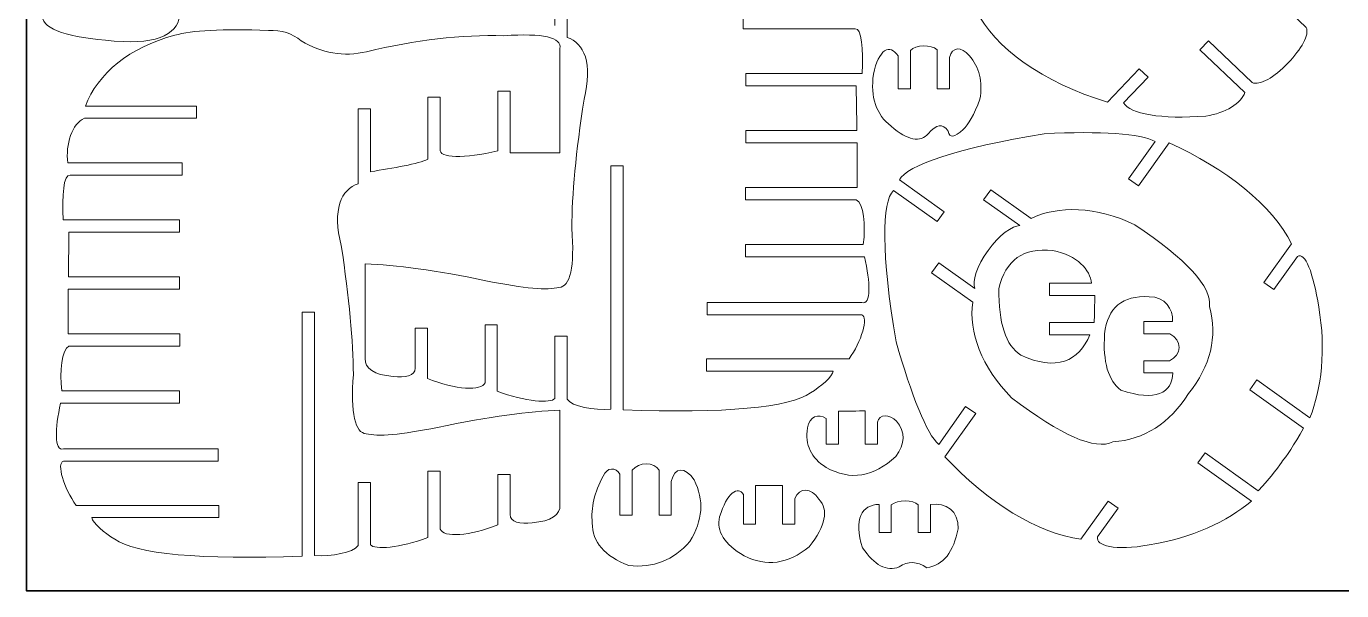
# Model space of a CAD drawing. Header units: inches. Extents: x -30.6 to 6.4, y -21.9 to 8.7.
# Drawn here: x -11.61 to 0.3, y -21.82 to -16.72 of the extents above; entities that cross this region are included whole.
import ezdxf

# ---------------------------------------------------------------- set-up
doc = ezdxf.new("R2010")
doc.units = ezdxf.units.IN
doc.header["$MEASUREMENT"] = 0
doc.layers.add('Layer 1', color=1, linetype='Continuous')
doc.layers.add('Layer 2', color=5, linetype='Continuous')

msp = doc.modelspace()

# ---------------------------------------------------------------- linework, layer by layer
at = {"layer": 'Layer 1', "lineweight": 9}
for points, knots in [([(-11.41, -15.573), (-11.432, -15.538), (-11.447, -15.68), (-11.457, -15.906), (-11.457, -15.906), (-11.457, -16.265), (-11.457, -16.514), (-11.457, -16.651), (-11.457, -16.651), (-11.418, -16.762), (-11.176, -16.83), (-10.731, -16.856)], [0, 0, 0, 0, 0.333333, 0.333333, 0.333333, 0.333333, 0.666667, 0.666667, 0.666667, 0.666667, 1, 1, 1, 1]), ([(-6.823, -16.709), (-6.823, -16.709), (-6.823, -16.139), (-6.823, -16.139), (-6.823, -16.139), (-6.823, -16.139), (-6.712, -16.139), (-6.712, -16.139), (-6.712, -16.139), (-6.712, -16.139), (-6.712, -16.818), (-6.712, -16.818)], [0, 0, 0, 0, 0.333333, 0.333333, 0.333333, 0.333333, 0.666667, 0.666667, 0.666667, 0.666667, 1, 1, 1, 1]), ([(-0.022, -16.727), (-0.022, -16.727), (-0.424, -16.343), (-0.424, -16.343), (-0.424, -16.343), (-0.424, -16.343), (-0.348, -16.263), (-0.348, -16.263), (-0.348, -16.263), (-0.348, -16.263), (0.055, -16.647), (0.055, -16.647)], [0, 0, 0, 0, 0.333333, 0.333333, 0.333333, 0.333333, 0.666667, 0.666667, 0.666667, 0.666667, 1, 1, 1, 1]), ([(-4.104, -16.74), (-4.104, -16.74), (-5.119, -16.74), (-5.119, -16.74), (-5.119, -16.74), (-5.119, -16.74), (-5.119, -16.629), (-5.119, -16.629), (-5.119, -16.629), (-5.119, -16.629), (-4.083, -16.629), (-4.083, -16.629)], [0, 0, 0, 0, 0.333333, 0.333333, 0.333333, 0.333333, 0.666667, 0.666667, 0.666667, 0.666667, 1, 1, 1, 1]), ([(-11.071, -17.439), (-10.962, -17.148), (-10.672, -16.903), (-10.261, -16.799), (-10.261, -16.799), (-10.112, -16.754), (-9.83, -16.739), (-9.415, -16.754), (-9.415, -16.754), (-9.297, -16.75), (-9.197, -16.782), (-9.117, -16.849)], [0, 0, 0, 0, 0.333333, 0.333333, 0.333333, 0.333333, 0.666667, 0.666667, 0.666667, 0.666667, 1, 1, 1, 1]), ([(-9.117, -16.849), (-8.932, -16.962), (-8.735, -16.995), (-8.526, -16.948), (-8.526, -16.948), (-8.083, -16.841), (-7.669, -16.793), (-7.283, -16.803)], [0, 0, 0, 0, 0.5, 0.5, 0.5, 0.5, 1, 1, 1, 1]), ([(-6.712, -16.818), (-6.558, -16.868), (-6.475, -17.054), (-6.558, -17.377), (-6.558, -17.377), (-6.631, -17.856), (-6.668, -18.245), (-6.668, -18.543), (-6.668, -18.543), (-6.643, -18.896), (-6.682, -19.075), (-6.785, -19.08), (-6.785, -19.08), (-6.885, -19.108), (-7.1, -19.089), (-7.431, -19.023), (-7.431, -19.023), (-7.899, -18.925), (-8.266, -18.873), (-8.538, -18.868)], [0, 0, 0, 0, 0.2, 0.2, 0.2, 0.2, 0.4, 0.4, 0.4, 0.4, 0.6, 0.6, 0.6, 0.6, 0.8, 0.8, 0.8, 0.8, 1, 1, 1, 1]), ([(-3.25, -17), (-3.23, -16.902), (-3.14, -16.897), (-3.071, -16.983), (-3.071, -16.983), (-2.98, -17.086), (-2.948, -17.218), (-2.975, -17.378), (-2.975, -17.378), (-3.028, -17.519), (-3.079, -17.609), (-3.127, -17.65), (-3.127, -17.65), (-3.205, -17.726), (-3.25, -17.731), (-3.262, -17.665), (-3.262, -17.665), (-3.31, -17.595), (-3.37, -17.603), (-3.442, -17.689), (-3.442, -17.689), (-3.514, -17.773), (-3.627, -17.751), (-3.779, -17.622), (-3.779, -17.622), (-3.914, -17.515), (-3.968, -17.358), (-3.938, -17.152), (-3.938, -17.152), (-3.893, -16.925), (-3.788, -16.869), (-3.715, -16.986)], [0, 0, 0, 0, 0.125, 0.125, 0.125, 0.125, 0.25, 0.25, 0.25, 0.25, 0.375, 0.375, 0.375, 0.375, 0.5, 0.5, 0.5, 0.5, 0.625, 0.625, 0.625, 0.625, 0.75, 0.75, 0.75, 0.75, 0.875, 0.875, 0.875, 0.875, 1, 1, 1, 1]), ([(-0.511, -17.226), (-0.511, -17.226), (-0.907, -16.85), (-0.907, -16.85), (-0.907, -16.85), (-0.907, -16.85), (-0.983, -16.93), (-0.983, -16.93), (-0.983, -16.93), (-0.983, -16.93), (-0.576, -17.317), (-0.576, -17.317)], [0, 0, 0, 0, 0.333333, 0.333333, 0.333333, 0.333333, 0.666667, 0.666667, 0.666667, 0.666667, 1, 1, 1, 1]), ([(-3.715, -16.986), (-3.715, -16.986), (-3.715, -17.282), (-3.715, -17.282), (-3.715, -17.282), (-3.715, -17.282), (-3.604, -17.282), (-3.604, -17.282), (-3.604, -17.282), (-3.604, -17.282), (-3.604, -16.937), (-3.604, -16.937)], [0, 0, 0, 0, 0.333333, 0.333333, 0.333333, 0.333333, 0.666667, 0.666667, 0.666667, 0.666667, 1, 1, 1, 1]), ([(-3.361, -16.93), (-3.361, -16.93), (-3.361, -17.282), (-3.361, -17.282), (-3.361, -17.282), (-3.361, -17.282), (-3.25, -17.282), (-3.25, -17.282), (-3.25, -17.282), (-3.25, -17.282), (-3.25, -17), (-3.25, -17)], [0, 0, 0, 0, 0.333333, 0.333333, 0.333333, 0.333333, 0.666667, 0.666667, 0.666667, 0.666667, 1, 1, 1, 1]), ([(-1.821, -17.404), (-1.821, -17.404), (-1.534, -17.102), (-1.534, -17.102), (-1.534, -17.102), (-1.534, -17.102), (-1.453, -17.178), (-1.453, -17.178), (-1.453, -17.178), (-1.453, -17.178), (-1.675, -17.411), (-1.675, -17.411)], [0, 0, 0, 0, 0.333333, 0.333333, 0.333333, 0.333333, 0.666667, 0.666667, 0.666667, 0.666667, 1, 1, 1, 1]), ([(-4.094, -17.256), (-4.094, -17.256), (-5.094, -17.256), (-5.094, -17.256), (-5.094, -17.256), (-5.094, -17.256), (-5.094, -17.145), (-5.094, -17.145), (-5.094, -17.145), (-5.094, -17.145), (-4.041, -17.145), (-4.041, -17.145)], [0, 0, 0, 0, 0.333333, 0.333333, 0.333333, 0.333333, 0.666667, 0.666667, 0.666667, 0.666667, 1, 1, 1, 1]), ([(-7.861, -17.831), (-7.861, -17.831), (-7.861, -17.36), (-7.861, -17.36), (-7.861, -17.36), (-7.861, -17.36), (-7.972, -17.36), (-7.972, -17.36), (-7.972, -17.36), (-7.972, -17.36), (-7.972, -17.92), (-7.972, -17.92)], [0, 0, 0, 0, 0.333333, 0.333333, 0.333333, 0.333333, 0.666667, 0.666667, 0.666667, 0.666667, 1, 1, 1, 1]), ([(-7.227, -17.863), (-7.227, -17.863), (-7.227, -17.304), (-7.227, -17.304), (-7.227, -17.304), (-7.227, -17.304), (-7.338, -17.304), (-7.338, -17.304), (-7.338, -17.304), (-7.338, -17.304), (-7.338, -17.845), (-7.338, -17.845)], [0, 0, 0, 0, 0.333333, 0.333333, 0.333333, 0.333333, 0.666667, 0.666667, 0.666667, 0.666667, 1, 1, 1, 1]), ([(-0.576, -17.317), (-0.609, -17.413), (-0.752, -17.502), (-0.929, -17.53), (-0.929, -17.53), (-1.334, -17.56), (-1.616, -17.511), (-1.675, -17.411)], [0, 0, 0, 0, 0.5, 0.5, 0.5, 0.5, 1, 1, 1, 1]), ([(-11.081, -17.55), (-11.081, -17.55), (-10.067, -17.55), (-10.067, -17.55), (-10.067, -17.55), (-10.067, -17.55), (-10.067, -17.439), (-10.067, -17.439), (-10.067, -17.439), (-10.067, -17.439), (-11.071, -17.439), (-11.071, -17.439)], [0, 0, 0, 0, 0.333333, 0.333333, 0.333333, 0.333333, 0.666667, 0.666667, 0.666667, 0.666667, 1, 1, 1, 1]), ([(-8.491, -18.033), (-8.491, -18.033), (-8.491, -17.463), (-8.491, -17.463), (-8.491, -17.463), (-8.491, -17.463), (-8.602, -17.463), (-8.602, -17.463), (-8.602, -17.463), (-8.602, -17.463), (-8.602, -18.142), (-8.602, -18.142)], [0, 0, 0, 0, 0.333333, 0.333333, 0.333333, 0.333333, 0.666667, 0.666667, 0.666667, 0.666667, 1, 1, 1, 1]), ([(-4.086, -17.771), (-4.086, -17.771), (-5.094, -17.771), (-5.094, -17.771), (-5.094, -17.771), (-5.094, -17.771), (-5.094, -17.66), (-5.094, -17.66), (-5.094, -17.66), (-5.094, -17.66), (-4.09, -17.66), (-4.09, -17.66)], [0, 0, 0, 0, 0.333333, 0.333333, 0.333333, 0.333333, 0.666667, 0.666667, 0.666667, 0.666667, 1, 1, 1, 1]), ([(-1.389, -17.759), (-1.513, -17.688), (-1.885, -17.664), (-2.392, -17.69), (-2.392, -17.69), (-3.18, -17.818), (-3.642, -17.977), (-3.702, -18.107)], [0, 0, 0, 0, 0.5, 0.5, 0.5, 0.5, 1, 1, 1, 1]), ([(-1.389, -17.759), (-1.389, -17.759), (-1.63, -18.097), (-1.63, -18.097), (-1.63, -18.097), (-1.63, -18.097), (-1.539, -18.161), (-1.539, -18.161), (-1.539, -18.161), (-1.539, -18.161), (-1.262, -17.773), (-1.262, -17.773)], [0, 0, 0, 0, 0.333333, 0.333333, 0.333333, 0.333333, 0.666667, 0.666667, 0.666667, 0.666667, 1, 1, 1, 1]), ([(-11.21, -18.064), (-11.21, -18.064), (-10.195, -18.064), (-10.195, -18.064), (-10.195, -18.064), (-10.195, -18.064), (-10.195, -17.953), (-10.195, -17.953), (-10.195, -17.953), (-10.195, -17.953), (-11.231, -17.953), (-11.231, -17.953)], [0, 0, 0, 0, 0.333333, 0.333333, 0.333333, 0.333333, 0.666667, 0.666667, 0.666667, 0.666667, 1, 1, 1, 1]), ([(-6.316, -20.183), (-6.316, -20.183), (-6.316, -17.981), (-6.316, -17.981), (-6.316, -17.981), (-6.316, -17.981), (-6.205, -17.981), (-6.205, -17.981), (-6.205, -17.981), (-6.205, -17.981), (-6.205, -20.188), (-6.205, -20.188)], [0, 0, 0, 0, 0.333333, 0.333333, 0.333333, 0.333333, 0.666667, 0.666667, 0.666667, 0.666667, 1, 1, 1, 1]), ([(-8.602, -18.142), (-8.757, -18.192), (-8.839, -18.378), (-8.756, -18.701), (-8.756, -18.701), (-8.683, -19.18), (-8.647, -19.569), (-8.646, -19.867), (-8.646, -19.867), (-8.671, -20.22), (-8.632, -20.399), (-8.529, -20.404), (-8.529, -20.404), (-8.429, -20.432), (-8.214, -20.413), (-7.883, -20.347), (-7.883, -20.347), (-7.415, -20.249), (-7.048, -20.197), (-6.776, -20.192)], [0, 0, 0, 0, 0.2, 0.2, 0.2, 0.2, 0.4, 0.4, 0.4, 0.4, 0.6, 0.6, 0.6, 0.6, 0.8, 0.8, 0.8, 0.8, 1, 1, 1, 1]), ([(-4.094, -18.287), (-4.094, -18.287), (-5.096, -18.287), (-5.096, -18.287), (-5.096, -18.287), (-5.096, -18.287), (-5.096, -18.176), (-5.096, -18.176), (-5.096, -18.176), (-5.096, -18.176), (-4.086, -18.176), (-4.086, -18.176)], [0, 0, 0, 0, 0.333333, 0.333333, 0.333333, 0.333333, 0.666667, 0.666667, 0.666667, 0.666667, 1, 1, 1, 1]), ([(-3.348, -20.501), (-3.456, -20.407), (-3.593, -20.059), (-3.734, -19.571), (-3.734, -19.571), (-3.87, -18.785), (-3.861, -18.302), (-3.758, -18.203)], [0, 0, 0, 0, 0.5, 0.5, 0.5, 0.5, 1, 1, 1, 1]), ([(-3.702, -18.107), (-3.702, -18.107), (-3.298, -18.395), (-3.298, -18.395), (-3.298, -18.395), (-3.298, -18.395), (-3.363, -18.485), (-3.363, -18.485), (-3.363, -18.485), (-3.363, -18.485), (-3.758, -18.203), (-3.758, -18.203)], [0, 0, 0, 0, 0.333333, 0.333333, 0.333333, 0.333333, 0.666667, 0.666667, 0.666667, 0.666667, 1, 1, 1, 1]), ([(-2.613, -18.521), (-2.613, -18.521), (-2.941, -18.287), (-2.941, -18.287), (-2.941, -18.287), (-2.941, -18.287), (-2.876, -18.197), (-2.876, -18.197), (-2.876, -18.197), (-2.876, -18.197), (-2.511, -18.457), (-2.511, -18.457)], [0, 0, 0, 0, 0.333333, 0.333333, 0.333333, 0.333333, 0.666667, 0.666667, 0.666667, 0.666667, 1, 1, 1, 1]), ([(-2.511, -18.457), (-2.272, -18.338), (-1.92, -18.346), (-1.573, -18.513), (-1.573, -18.513), (-1.102, -18.827), (-0.876, -19.074), (-0.896, -19.252)], [0, 0, 0, 0, 0.5, 0.5, 0.5, 0.5, 1, 1, 1, 1]), ([(-11.22, -18.58), (-11.22, -18.58), (-10.22, -18.58), (-10.22, -18.58), (-10.22, -18.58), (-10.22, -18.58), (-10.22, -18.469), (-10.22, -18.469), (-10.22, -18.469), (-10.22, -18.469), (-11.273, -18.469), (-11.273, -18.469)], [0, 0, 0, 0, 0.333333, 0.333333, 0.333333, 0.333333, 0.666667, 0.666667, 0.666667, 0.666667, 1, 1, 1, 1]), ([(-4.018, -18.802), (-4.018, -18.802), (-5.095, -18.802), (-5.095, -18.802), (-5.095, -18.802), (-5.095, -18.802), (-5.095, -18.691), (-5.095, -18.691), (-5.095, -18.691), (-5.095, -18.691), (-4.03, -18.691), (-4.03, -18.691)], [0, 0, 0, 0, 0.333333, 0.333333, 0.333333, 0.333333, 0.666667, 0.666667, 0.666667, 0.666667, 1, 1, 1, 1]), ([(-0.154, -18.686), (-0.154, -18.686), (-0.404, -19.036), (-0.404, -19.036), (-0.404, -19.036), (-0.404, -19.036), (-0.314, -19.1), (-0.314, -19.1), (-0.314, -19.1), (-0.314, -19.1), (-0.1, -18.8), (-0.1, -18.8)], [0, 0, 0, 0, 0.333333, 0.333333, 0.333333, 0.333333, 0.666667, 0.666667, 0.666667, 0.666667, 1, 1, 1, 1]), ([(-1.965, -19.043), (-1.976, -18.921), (-2.092, -18.791), (-2.315, -18.747), (-2.315, -18.747), (-2.581, -18.717), (-2.744, -18.832), (-2.803, -19.09), (-2.803, -19.09), (-2.807, -19.404), (-2.741, -19.605), (-2.605, -19.692), (-2.605, -19.692), (-2.286, -19.842), (-2.077, -19.75), (-1.979, -19.508)], [0, 0, 0, 0, 0.25, 0.25, 0.25, 0.25, 0.5, 0.5, 0.5, 0.5, 0.75, 0.75, 0.75, 0.75, 1, 1, 1, 1]), ([(0.013, -20.259), (0.116, -19.998), (0.16, -19.639), (0.092, -19.258), (0.092, -19.258), (0.043, -18.948), (-0.03, -18.755), (-0.1, -18.8)], [0, 0, 0, 0, 0.5, 0.5, 0.5, 0.5, 1, 1, 1, 1]), ([(-3.022, -19.09), (-3.022, -19.09), (-3.348, -18.858), (-3.348, -18.858), (-3.348, -18.858), (-3.348, -18.858), (-3.412, -18.948), (-3.412, -18.948), (-3.412, -18.948), (-3.412, -18.948), (-3.04, -19.214), (-3.04, -19.214)], [0, 0, 0, 0, 0.333333, 0.333333, 0.333333, 0.333333, 0.666667, 0.666667, 0.666667, 0.666667, 1, 1, 1, 1]), ([(-11.228, -19.095), (-11.228, -19.095), (-10.22, -19.095), (-10.22, -19.095), (-10.22, -19.095), (-10.22, -19.095), (-10.22, -18.984), (-10.22, -18.984), (-10.22, -18.984), (-10.22, -18.984), (-11.224, -18.984), (-11.224, -18.984)], [0, 0, 0, 0, 0.333333, 0.333333, 0.333333, 0.333333, 0.666667, 0.666667, 0.666667, 0.666667, 1, 1, 1, 1]), ([(-1.965, -19.043), (-1.965, -19.043), (-2.344, -19.043), (-2.344, -19.043), (-2.344, -19.043), (-2.344, -19.043), (-2.344, -19.154), (-2.344, -19.154), (-2.344, -19.154), (-2.344, -19.154), (-1.933, -19.154), (-1.933, -19.154)], [0, 0, 0, 0, 0.333333, 0.333333, 0.333333, 0.333333, 0.666667, 0.666667, 0.666667, 0.666667, 1, 1, 1, 1]), ([(-1.231, -19.389), (-1.227, -19.272), (-1.297, -19.166), (-1.443, -19.164), (-1.443, -19.164), (-1.686, -19.151), (-1.82, -19.263), (-1.846, -19.5), (-1.846, -19.5), (-1.863, -19.755), (-1.813, -19.925), (-1.698, -20.01), (-1.698, -20.01), (-1.388, -20.117), (-1.231, -20.034), (-1.228, -19.854)], [0, 0, 0, 0, 0.25, 0.25, 0.25, 0.25, 0.5, 0.5, 0.5, 0.5, 0.75, 0.75, 0.75, 0.75, 1, 1, 1, 1]), ([(-4.044, -19.329), (-4.044, -19.329), (-5.444, -19.329), (-5.444, -19.329), (-5.444, -19.329), (-5.444, -19.329), (-5.444, -19.218), (-5.444, -19.218), (-5.444, -19.218), (-5.444, -19.218), (-4.044, -19.218), (-4.044, -19.218)], [0, 0, 0, 0, 0.333333, 0.333333, 0.333333, 0.333333, 0.666667, 0.666667, 0.666667, 0.666667, 1, 1, 1, 1]), ([(-3.04, -19.214), (-3.076, -19.479), (-2.961, -19.804), (-2.689, -20.078), (-2.689, -20.078), (-2.239, -20.421), (-1.933, -20.555), (-1.771, -20.478)], [0, 0, 0, 0, 0.5, 0.5, 0.5, 0.5, 1, 1, 1, 1]), ([(-8.998, -21.507), (-8.998, -21.507), (-8.998, -19.305), (-8.998, -19.305), (-8.998, -19.305), (-8.998, -19.305), (-9.109, -19.305), (-9.109, -19.305), (-9.109, -19.305), (-9.109, -19.305), (-9.109, -21.512), (-9.109, -21.512)], [0, 0, 0, 0, 0.333333, 0.333333, 0.333333, 0.333333, 0.666667, 0.666667, 0.666667, 0.666667, 1, 1, 1, 1]), ([(-1.94, -19.397), (-1.94, -19.397), (-2.344, -19.397), (-2.344, -19.397), (-2.344, -19.397), (-2.344, -19.397), (-2.344, -19.508), (-2.344, -19.508), (-2.344, -19.508), (-2.344, -19.508), (-1.979, -19.508), (-1.979, -19.508)], [0, 0, 0, 0, 0.333333, 0.333333, 0.333333, 0.333333, 0.666667, 0.666667, 0.666667, 0.666667, 1, 1, 1, 1]), ([(-1.231, -19.389), (-1.231, -19.389), (-1.49, -19.389), (-1.49, -19.389), (-1.49, -19.389), (-1.49, -19.389), (-1.49, -19.5), (-1.49, -19.5), (-1.49, -19.5), (-1.49, -19.5), (-1.256, -19.5), (-1.256, -19.5)], [0, 0, 0, 0, 0.333333, 0.333333, 0.333333, 0.333333, 0.666667, 0.666667, 0.666667, 0.666667, 1, 1, 1, 1]), ([(-11.221, -19.611), (-11.221, -19.611), (-10.218, -19.611), (-10.218, -19.611), (-10.218, -19.611), (-10.218, -19.611), (-10.218, -19.5), (-10.218, -19.5), (-10.218, -19.5), (-10.218, -19.5), (-11.228, -19.5), (-11.228, -19.5)], [0, 0, 0, 0, 0.333333, 0.333333, 0.333333, 0.333333, 0.666667, 0.666667, 0.666667, 0.666667, 1, 1, 1, 1]), ([(-8.087, -19.812), (-8.087, -19.812), (-8.087, -19.45), (-8.087, -19.45), (-8.087, -19.45), (-8.087, -19.45), (-7.976, -19.45), (-7.976, -19.45), (-7.976, -19.45), (-7.976, -19.45), (-7.976, -19.903), (-7.976, -19.903)], [0, 0, 0, 0, 0.333333, 0.333333, 0.333333, 0.333333, 0.666667, 0.666667, 0.666667, 0.666667, 1, 1, 1, 1]), ([(-7.454, -19.942), (-7.454, -19.942), (-7.454, -19.418), (-7.454, -19.418), (-7.454, -19.418), (-7.454, -19.418), (-7.343, -19.418), (-7.343, -19.418), (-7.343, -19.418), (-7.343, -19.418), (-7.343, -20.02), (-7.343, -20.02)], [0, 0, 0, 0, 0.333333, 0.333333, 0.333333, 0.333333, 0.666667, 0.666667, 0.666667, 0.666667, 1, 1, 1, 1]), ([(-6.823, -20.084), (-6.823, -20.084), (-6.823, -19.521), (-6.823, -19.521), (-6.823, -19.521), (-6.823, -19.521), (-6.712, -19.521), (-6.712, -19.521), (-6.712, -19.521), (-6.712, -19.521), (-6.712, -20.091), (-6.712, -20.091)], [0, 0, 0, 0, 0.333333, 0.333333, 0.333333, 0.333333, 0.666667, 0.666667, 0.666667, 0.666667, 1, 1, 1, 1]), ([(-8.539, -19.723), (-8.543, -19.815), (-8.461, -19.87), (-8.286, -19.886), (-8.286, -19.886), (-8.181, -19.901), (-8.084, -19.876), (-8.087, -19.812)], [0, 0, 0, 0, 0.5, 0.5, 0.5, 0.5, 1, 1, 1, 1]), ([(-4.302, -19.838), (-4.302, -19.838), (-5.449, -19.838), (-5.449, -19.838), (-5.449, -19.838), (-5.449, -19.838), (-5.449, -19.727), (-5.449, -19.727), (-5.449, -19.727), (-5.449, -19.727), (-4.159, -19.727), (-4.159, -19.727)], [0, 0, 0, 0, 0.333333, 0.333333, 0.333333, 0.333333, 0.666667, 0.666667, 0.666667, 0.666667, 1, 1, 1, 1]), ([(-1.26, -19.743), (-1.26, -19.743), (-1.49, -19.743), (-1.49, -19.743), (-1.49, -19.743), (-1.49, -19.743), (-1.49, -19.854), (-1.49, -19.854), (-1.49, -19.854), (-1.49, -19.854), (-1.228, -19.854), (-1.228, -19.854)], [0, 0, 0, 0, 0.333333, 0.333333, 0.333333, 0.333333, 0.666667, 0.666667, 0.666667, 0.666667, 1, 1, 1, 1]), ([(-6.205, -20.188), (-5.289, -20.221), (-4.692, -20.169), (-4.508, -20.033), (-4.508, -20.033), (-4.416, -19.98), (-4.309, -19.884), (-4.302, -19.838)], [0, 0, 0, 0, 0.5, 0.5, 0.5, 0.5, 1, 1, 1, 1]), ([(-0.046, -20.354), (-0.046, -20.354), (-0.531, -20.008), (-0.531, -20.008), (-0.531, -20.008), (-0.531, -20.008), (-0.467, -19.917), (-0.467, -19.917), (-0.467, -19.917), (-0.467, -19.917), (0.013, -20.259), (0.013, -20.259)], [0, 0, 0, 0, 0.333333, 0.333333, 0.333333, 0.333333, 0.666667, 0.666667, 0.666667, 0.666667, 1, 1, 1, 1]), ([(-11.296, -20.126), (-11.296, -20.126), (-10.22, -20.126), (-10.22, -20.126), (-10.22, -20.126), (-10.22, -20.126), (-10.22, -20.015), (-10.22, -20.015), (-10.22, -20.015), (-10.22, -20.015), (-11.284, -20.015), (-11.284, -20.015)], [0, 0, 0, 0, 0.333333, 0.333333, 0.333333, 0.333333, 0.666667, 0.666667, 0.666667, 0.666667, 1, 1, 1, 1]), ([(-3.901, -20.298), (-3.884, -20.225), (-3.796, -20.223), (-3.729, -20.291), (-3.729, -20.291), (-3.647, -20.388), (-3.649, -20.494), (-3.736, -20.609), (-3.736, -20.609), (-3.937, -20.798), (-4.147, -20.831), (-4.367, -20.708), (-4.367, -20.708), (-4.503, -20.624), (-4.56, -20.505), (-4.536, -20.351), (-4.536, -20.351), (-4.521, -20.247), (-4.433, -20.219), (-4.367, -20.266)], [0, 0, 0, 0, 0.2, 0.2, 0.2, 0.2, 0.4, 0.4, 0.4, 0.4, 0.6, 0.6, 0.6, 0.6, 0.8, 0.8, 0.8, 0.8, 1, 1, 1, 1]), ([(-4.367, -20.266), (-4.367, -20.266), (-4.367, -20.499), (-4.367, -20.499), (-4.367, -20.499), (-4.367, -20.499), (-4.256, -20.499), (-4.256, -20.499), (-4.256, -20.499), (-4.256, -20.499), (-4.256, -20.199), (-4.256, -20.199)], [0, 0, 0, 0, 0.333333, 0.333333, 0.333333, 0.333333, 0.666667, 0.666667, 0.666667, 0.666667, 1, 1, 1, 1]), ([(-4.012, -20.196), (-4.012, -20.196), (-4.012, -20.499), (-4.012, -20.499), (-4.012, -20.499), (-4.012, -20.499), (-3.901, -20.499), (-3.901, -20.499), (-3.901, -20.499), (-3.901, -20.499), (-3.901, -20.298), (-3.901, -20.298)], [0, 0, 0, 0, 0.333333, 0.333333, 0.333333, 0.333333, 0.666667, 0.666667, 0.666667, 0.666667, 1, 1, 1, 1]), ([(-3.348, -20.501), (-3.348, -20.501), (-3.104, -20.158), (-3.104, -20.158), (-3.104, -20.158), (-3.104, -20.158), (-3.013, -20.222), (-3.013, -20.222), (-3.013, -20.222), (-3.013, -20.222), (-3.291, -20.612), (-3.291, -20.612)], [0, 0, 0, 0, 0.333333, 0.333333, 0.333333, 0.333333, 0.666667, 0.666667, 0.666667, 0.666667, 1, 1, 1, 1]), ([(-11.27, -20.653), (-11.27, -20.653), (-9.87, -20.653), (-9.87, -20.653), (-9.87, -20.653), (-9.87, -20.653), (-9.87, -20.542), (-9.87, -20.542), (-9.87, -20.542), (-9.87, -20.542), (-11.27, -20.542), (-11.27, -20.542)], [0, 0, 0, 0, 0.333333, 0.333333, 0.333333, 0.333333, 0.666667, 0.666667, 0.666667, 0.666667, 1, 1, 1, 1]), ([(-0.455, -20.921), (-0.455, -20.921), (-0.937, -20.577), (-0.937, -20.577), (-0.937, -20.577), (-0.937, -20.577), (-1.002, -20.667), (-1.002, -20.667), (-1.002, -20.667), (-1.002, -20.667), (-0.517, -21.013), (-0.517, -21.013)], [0, 0, 0, 0, 0.333333, 0.333333, 0.333333, 0.333333, 0.666667, 0.666667, 0.666667, 0.666667, 1, 1, 1, 1]), ([(-5.562, -20.822), (-5.469, -21.003), (-5.482, -21.189), (-5.601, -21.38), (-5.601, -21.38), (-5.747, -21.549), (-5.932, -21.621), (-6.153, -21.596), (-6.153, -21.596), (-6.374, -21.512), (-6.484, -21.384), (-6.483, -21.211), (-6.483, -21.211), (-6.497, -21.074), (-6.464, -20.933), (-6.384, -20.787), (-6.384, -20.787), (-6.352, -20.708), (-6.271, -20.702), (-6.233, -20.769)], [0, 0, 0, 0, 0.2, 0.2, 0.2, 0.2, 0.4, 0.4, 0.4, 0.4, 0.6, 0.6, 0.6, 0.6, 0.8, 0.8, 0.8, 0.8, 1, 1, 1, 1]), ([(-7.861, -21.267), (-7.861, -21.267), (-7.861, -20.742), (-7.861, -20.742), (-7.861, -20.742), (-7.861, -20.742), (-7.972, -20.742), (-7.972, -20.742), (-7.972, -20.742), (-7.972, -20.742), (-7.972, -21.344), (-7.972, -21.344)], [0, 0, 0, 0, 0.333333, 0.333333, 0.333333, 0.333333, 0.666667, 0.666667, 0.666667, 0.666667, 1, 1, 1, 1]), ([(-7.227, -21.136), (-7.227, -21.136), (-7.227, -20.774), (-7.227, -20.774), (-7.227, -20.774), (-7.227, -20.774), (-7.338, -20.774), (-7.338, -20.774), (-7.338, -20.774), (-7.338, -20.774), (-7.338, -21.228), (-7.338, -21.228)], [0, 0, 0, 0, 0.333333, 0.333333, 0.333333, 0.333333, 0.666667, 0.666667, 0.666667, 0.666667, 1, 1, 1, 1]), ([(-6.233, -20.769), (-6.233, -20.769), (-6.233, -21.14), (-6.233, -21.14), (-6.233, -21.14), (-6.233, -21.14), (-6.122, -21.14), (-6.122, -21.14), (-6.122, -21.14), (-6.122, -21.14), (-6.122, -20.734), (-6.122, -20.734)], [0, 0, 0, 0, 0.333333, 0.333333, 0.333333, 0.333333, 0.666667, 0.666667, 0.666667, 0.666667, 1, 1, 1, 1]), ([(-5.879, -20.734), (-5.879, -20.734), (-5.879, -21.14), (-5.879, -21.14), (-5.879, -21.14), (-5.879, -21.14), (-5.768, -21.14), (-5.768, -21.14), (-5.768, -21.14), (-5.768, -21.14), (-5.768, -20.836), (-5.768, -20.836)], [0, 0, 0, 0, 0.333333, 0.333333, 0.333333, 0.333333, 0.666667, 0.666667, 0.666667, 0.666667, 1, 1, 1, 1]), ([(-8.491, -21.408), (-8.491, -21.408), (-8.491, -20.845), (-8.491, -20.845), (-8.491, -20.845), (-8.491, -20.845), (-8.602, -20.845), (-8.602, -20.845), (-8.602, -20.845), (-8.602, -20.845), (-8.602, -21.415), (-8.602, -21.415)], [0, 0, 0, 0, 0.333333, 0.333333, 0.333333, 0.333333, 0.666667, 0.666667, 0.666667, 0.666667, 1, 1, 1, 1]), ([(-4.651, -20.989), (-4.606, -20.887), (-4.502, -20.89), (-4.432, -20.996), (-4.432, -20.996), (-4.341, -21.092), (-4.371, -21.236), (-4.521, -21.427), (-4.521, -21.427), (-4.712, -21.584), (-4.908, -21.611), (-5.108, -21.508), (-5.108, -21.508), (-5.289, -21.405), (-5.363, -21.287), (-5.331, -21.155), (-5.331, -21.155), (-5.265, -20.939), (-5.162, -20.872), (-5.116, -20.953)], [0, 0, 0, 0, 0.2, 0.2, 0.2, 0.2, 0.4, 0.4, 0.4, 0.4, 0.6, 0.6, 0.6, 0.6, 0.8, 0.8, 0.8, 0.8, 1, 1, 1, 1]), ([(-5.116, -20.953), (-5.116, -20.953), (-5.116, -21.221), (-5.116, -21.221), (-5.116, -21.221), (-5.116, -21.221), (-5.005, -21.221), (-5.005, -21.221), (-5.005, -21.221), (-5.005, -21.221), (-5.005, -20.872), (-5.005, -20.872)], [0, 0, 0, 0, 0.333333, 0.333333, 0.333333, 0.333333, 0.666667, 0.666667, 0.666667, 0.666667, 1, 1, 1, 1]), ([(-4.762, -20.872), (-4.762, -20.872), (-4.762, -21.221), (-4.762, -21.221), (-4.762, -21.221), (-4.762, -21.221), (-4.651, -21.221), (-4.651, -21.221), (-4.651, -21.221), (-4.651, -21.221), (-4.651, -20.989), (-4.651, -20.989)], [0, 0, 0, 0, 0.333333, 0.333333, 0.333333, 0.333333, 0.666667, 0.666667, 0.666667, 0.666667, 1, 1, 1, 1]), ([(-11.013, -21.163), (-11.013, -21.163), (-9.865, -21.163), (-9.865, -21.163), (-9.865, -21.163), (-9.865, -21.163), (-9.865, -21.052), (-9.865, -21.052), (-9.865, -21.052), (-9.865, -21.052), (-11.155, -21.052), (-11.155, -21.052)], [0, 0, 0, 0, 0.333333, 0.333333, 0.333333, 0.333333, 0.666667, 0.666667, 0.666667, 0.666667, 1, 1, 1, 1]), ([(-6.776, -21.047), (-6.771, -21.139), (-6.853, -21.194), (-7.028, -21.21), (-7.028, -21.21), (-7.133, -21.225), (-7.23, -21.201), (-7.227, -21.136)], [0, 0, 0, 0, 0.5, 0.5, 0.5, 0.5, 1, 1, 1, 1]), ([(-3.423, -21.044), (-3.281, -21.027), (-3.166, -21.1), (-3.173, -21.263), (-3.173, -21.263), (-3.211, -21.475), (-3.305, -21.593), (-3.456, -21.616), (-3.456, -21.616), (-3.542, -21.557), (-3.626, -21.555), (-3.707, -21.609), (-3.707, -21.609), (-3.82, -21.653), (-3.929, -21.595), (-4.037, -21.436), (-4.037, -21.436), (-4.123, -21.176), (-4.042, -21.045), (-3.888, -21.044)], [0, 0, 0, 0, 0.2, 0.2, 0.2, 0.2, 0.4, 0.4, 0.4, 0.4, 0.6, 0.6, 0.6, 0.6, 0.8, 0.8, 0.8, 0.8, 1, 1, 1, 1]), ([(-3.888, -21.044), (-3.888, -21.044), (-3.888, -21.298), (-3.888, -21.298), (-3.888, -21.298), (-3.888, -21.298), (-3.777, -21.298), (-3.777, -21.298), (-3.777, -21.298), (-3.777, -21.298), (-3.777, -21.047), (-3.777, -21.047)], [0, 0, 0, 0, 0.333333, 0.333333, 0.333333, 0.333333, 0.666667, 0.666667, 0.666667, 0.666667, 1, 1, 1, 1]), ([(-3.534, -21.047), (-3.534, -21.047), (-3.534, -21.298), (-3.534, -21.298), (-3.534, -21.298), (-3.534, -21.298), (-3.423, -21.298), (-3.423, -21.298), (-3.423, -21.298), (-3.423, -21.298), (-3.423, -21.044), (-3.423, -21.044)], [0, 0, 0, 0, 0.333333, 0.333333, 0.333333, 0.333333, 0.666667, 0.666667, 0.666667, 0.666667, 1, 1, 1, 1]), ([(-2.061, -21.358), (-2.061, -21.358), (-1.815, -21.013), (-1.815, -21.013), (-1.815, -21.013), (-1.815, -21.013), (-1.724, -21.078), (-1.724, -21.078), (-1.724, -21.078), (-1.724, -21.078), (-1.909, -21.337), (-1.909, -21.337)], [0, 0, 0, 0, 0.333333, 0.333333, 0.333333, 0.333333, 0.666667, 0.666667, 0.666667, 0.666667, 1, 1, 1, 1]), ([(-0.517, -21.013), (-0.731, -21.195), (-1.061, -21.35), (-1.443, -21.41), (-1.443, -21.41), (-1.752, -21.465), (-1.929, -21.418), (-1.909, -21.337)], [0, 0, 0, 0, 0.5, 0.5, 0.5, 0.5, 1, 1, 1, 1]), ([(-9.109, -21.512), (-10.025, -21.545), (-10.622, -21.494), (-10.806, -21.357), (-10.806, -21.357), (-10.898, -21.304), (-11.006, -21.209), (-11.013, -21.163)], [0, 0, 0, 0, 0.5, 0.5, 0.5, 0.5, 1, 1, 1, 1])]:
    msp.add_open_spline(points, degree=3, knots=knots, dxfattribs=at)
for points in [[(-10.226, -16.56), (-10.187, -16.744), (-10.356, -16.874), (-10.731, -16.856)], [(-1.821, -17.404), (-2.407, -17.227), (-2.846, -16.907), (-3.008, -16.574)], [(-7.283, -16.803), (-6.928, -16.778), (-6.759, -16.817), (-6.776, -16.919)], [(-4.041, -17.145), (-4.03, -16.927), (-4.044, -16.729), (-4.104, -16.74)], [(-0.187, -17.052), (-0.066, -16.922), (0.012, -16.793), (-0.022, -16.727)], [(-3.604, -16.937), (-3.557, -16.882), (-3.414, -16.88), (-3.361, -16.93)], [(-6.776, -17.863), (-6.776, -16.919), (-6.776, -17.273), (-6.776, -16.919)], [(-0.187, -17.052), (-0.311, -17.179), (-0.443, -17.257), (-0.511, -17.226)], [(-4.09, -17.66), (-4.09, -17.349), (-4.094, -17.401), (-4.094, -17.256)], [(-11.231, -17.953), (-11.252, -17.79), (-11.192, -17.594), (-11.081, -17.55)], [(-7.338, -17.845), (-7.64, -17.916), (-7.876, -17.911), (-7.861, -17.831)], [(-4.086, -17.771), (-4.086, -17.875), (-4.086, -18.072), (-4.086, -18.176)], [(-0.154, -18.686), (-0.325, -18.341), (-0.746, -18.002), (-1.262, -17.773)], [(-8.491, -18.033), (-8.288, -18), (-8.053, -17.962), (-7.972, -17.92)], [(-7.227, -17.863), (-7.092, -17.863), (-6.91, -17.863), (-6.776, -17.863)], [(-11.273, -18.469), (-11.284, -18.251), (-11.27, -18.053), (-11.21, -18.064)], [(-4.094, -18.287), (-4.028, -18.321), (-4.007, -18.517), (-4.03, -18.691)], [(-2.901, -18.746), (-2.807, -18.607), (-2.676, -18.519), (-2.613, -18.521)], [(-11.224, -18.984), (-11.224, -18.673), (-11.22, -18.725), (-11.22, -18.58)], [(-4.044, -19.218), (-3.958, -19.237), (-3.967, -19.036), (-4.018, -18.802)], [(-2.901, -18.746), (-3.002, -18.88), (-3.044, -19.032), (-3.022, -19.09)], [(-8.539, -19.723), (-8.539, -18.868), (-8.539, -19.292), (-8.539, -18.868)], [(-11.228, -19.095), (-11.228, -19.199), (-11.228, -19.396), (-11.228, -19.5)], [(-1.94, -19.397), (-1.938, -19.355), (-1.936, -19.212), (-1.933, -19.154)], [(-0.896, -19.252), (-0.823, -19.527), (-0.887, -19.79), (-1.086, -20.041)], [(-4.159, -19.727), (-4.048, -19.573), (-3.979, -19.347), (-4.044, -19.329)], [(-1.26, -19.743), (-1.143, -19.697), (-1.142, -19.553), (-1.256, -19.5)], [(-11.221, -19.611), (-11.286, -19.645), (-11.308, -19.842), (-11.284, -20.015)], [(-7.976, -19.903), (-7.721, -20.008), (-7.485, -20.021), (-7.454, -19.942)], [(-7.343, -20.02), (-7.091, -20.112), (-6.856, -20.133), (-6.823, -20.084)], [(-6.712, -20.091), (-6.665, -20.159), (-6.471, -20.19), (-6.316, -20.183)], [(-1.771, -20.478), (-1.487, -20.457), (-1.258, -20.311), (-1.086, -20.041)], [(-11.27, -20.542), (-11.356, -20.561), (-11.347, -20.36), (-11.296, -20.126)], [(-6.776, -21.047), (-6.776, -20.192), (-6.776, -20.616), (-6.776, -20.192)], [(-4.256, -20.199), (-4.204, -20.2), (-4.061, -20.199), (-4.012, -20.196)], [(-0.235, -20.648), (-0.21, -20.623), (-0.127, -20.501), (-0.046, -20.354)], [(-11.155, -21.052), (-11.266, -20.897), (-11.336, -20.671), (-11.27, -20.653)], [(-6.122, -20.734), (-6.064, -20.658), (-5.92, -20.658), (-5.879, -20.734)], [(-5.768, -20.836), (-5.741, -20.704), (-5.641, -20.699), (-5.562, -20.822)], [(-2.061, -21.358), (-2.443, -21.31), (-2.907, -21.026), (-3.291, -20.612)], [(-0.455, -20.921), (-0.341, -20.797), (-0.25, -20.68), (-0.235, -20.648)], [(-5.005, -20.872), (-4.953, -20.872), (-4.81, -20.872), (-4.762, -20.872)], [(-3.777, -21.047), (-3.721, -21), (-3.578, -21), (-3.534, -21.047)], [(-7.338, -21.228), (-7.593, -21.332), (-7.829, -21.345), (-7.861, -21.267)], [(-8.602, -21.415), (-8.649, -21.483), (-8.843, -21.514), (-8.998, -21.507)], [(-7.972, -21.344), (-8.223, -21.436), (-8.458, -21.457), (-8.491, -21.408)]]:
    msp.add_open_spline(points, degree=3, dxfattribs=at)
at = {"layer": 'Layer 2', "lineweight": 35}
msp.add_open_spline([(6.394, -9.824), (6.394, -9.824), (6.394, -21.824), (6.394, -21.824), (6.394, -21.824), (6.394, -21.824), (-11.606, -21.824), (-11.606, -21.824), (-11.606, -21.824), (-11.606, -21.824), (-11.606, -9.824), (-11.606, -9.824), (-11.606, -9.824), (-11.606, -9.824), (6.394, -9.824), (6.394, -9.824)], degree=3, knots=[0, 0, 0, 0, 0.25, 0.25, 0.25, 0.25, 0.5, 0.5, 0.5, 0.5, 0.75, 0.75, 0.75, 0.75, 1, 1, 1, 1], dxfattribs=at)

doc.saveas('drawing.dxf')
